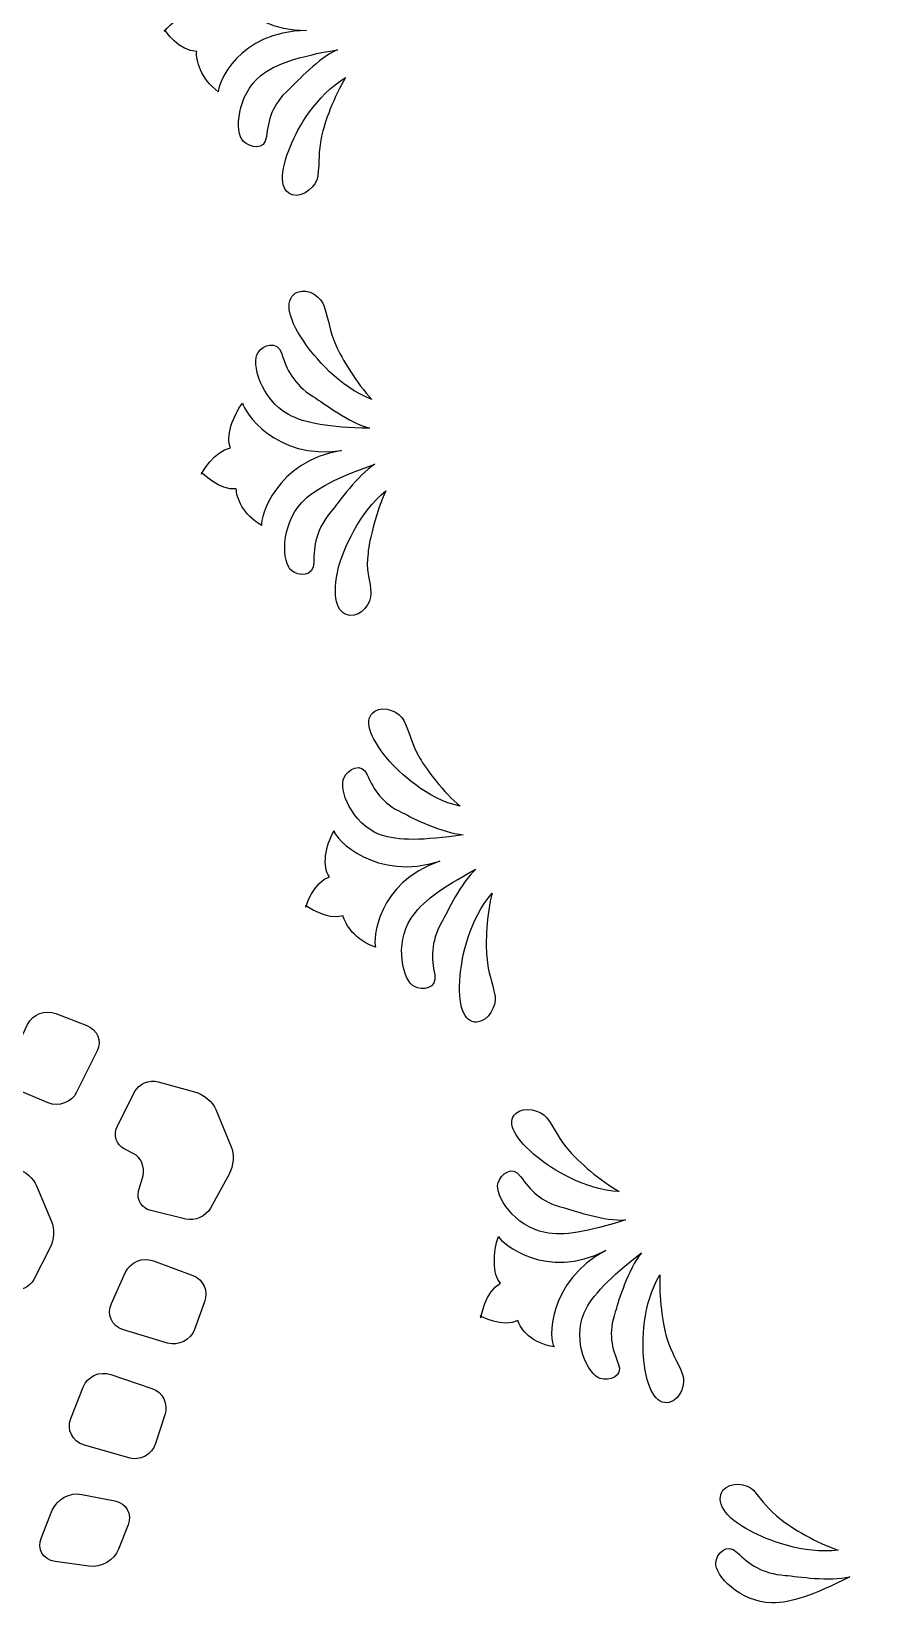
# Model space of a CAD drawing. Header units: centimetres. Extents: x -10.7 to 10.7, y -10.7 to 10.7.
# Drawn here: x -7.595 to -5.358, y -4.101 to -0.004 of the extents above; entities that cross this region are included whole.
import ezdxf

# ---------------------------------------------------------------- set-up
doc = ezdxf.new("R2010")
doc.units = ezdxf.units.CM
doc.header["$MEASUREMENT"] = 0
doc.layers.add('Camada 1', color=7, linetype='Continuous')

msp = doc.modelspace()

# ---------------------------------------------------------------- linework, layer by layer
at = {"layer": 'Camada 1'}
for points, knots in [([(-10.74208, 0), (-10.74208, 5.9327), (-5.9327, 10.74208), (0, 10.74208), (0, 10.74208), (5.9327, 10.74208), (10.74208, 5.9327), (10.74208, 0), (10.74208, 0), (10.74208, -5.9327), (5.9327, -10.74208), (0, -10.74208), (0, -10.74208), (-5.9327, -10.74208), (-10.74208, -5.9327), (-10.74208, 0)], [0, 0, 0, 0, 0.2, 0.2, 0.2, 0.2, 0.4, 0.4, 0.4, 0.4, 0.6, 0.6, 0.6, 0.6, 1, 1, 1, 1]), ([(-6.87906, -0.00172), (-7.05257, -0.0004), (-7.10761, 0.14105), (-7.10658, 0.16063), (-7.10658, 0.16063), (-7.13793, 0.13203), (-7.16873, 0.08062), (-7.16037, 0.05096), (-7.16037, 0.05096), (-7.20424, 0.05162), (-7.24895, -0.00405), (-7.24895, -0.00413), (-7.24895, -0.00413), (-7.24895, -0.00413), (-7.24755, 0.00034), (-7.24755, 0.00034), (-7.24755, 0.00034), (-7.2489, 0.00026), (-7.20966, -0.05641), (-7.16452, -0.05602), (-7.16452, -0.05602), (-7.16751, -0.07832), (-7.15391, -0.12643), (-7.10885, -0.16098), (-7.10885, -0.16098), (-7.1092, -0.141), (-7.05713, -0.0023), (-6.87906, -0.00172)], [0, 0, 0, 0, 0.125, 0.125, 0.125, 0.125, 0.25, 0.25, 0.25, 0.25, 0.375, 0.375, 0.375, 0.375, 0.5, 0.5, 0.5, 0.5, 0.625, 0.625, 0.625, 0.625, 0.75, 0.75, 0.75, 0.75, 1, 1, 1, 1]), ([(-6.79828, -0.05141), (-6.90099, -0.06908), (-6.95989, -0.08856), (-6.9978, -0.11888), (-6.9978, -0.11888), (-7.06003, -0.1687), (-7.06662, -0.26607), (-7.04267, -0.29009), (-7.04267, -0.29009), (-7.02648, -0.30639), (-6.98719, -0.31573), (-6.98287, -0.27768), (-6.98287, -0.27768), (-6.97819, -0.23437), (-6.96895, -0.19529), (-6.92511, -0.15515), (-6.92511, -0.15515), (-6.90002, -0.13211), (-6.84834, -0.07355), (-6.79828, -0.05141)], [0, 0, 0, 0, 0.1666667, 0.1666667, 0.1666667, 0.1666667, 0.3333333, 0.3333333, 0.3333333, 0.3333333, 0.5, 0.5, 0.5, 0.5, 0.6666667, 0.6666667, 0.6666667, 0.6666667, 1, 1, 1, 1]), ([(-6.77672, -0.12412), (-6.85366, -0.16955), (-6.90224, -0.2576), (-6.91991, -0.30062), (-6.91991, -0.30062), (-6.94936, -0.37182), (-6.94856, -0.42011), (-6.91483, -0.42942), (-6.91483, -0.42942), (-6.88559, -0.43754), (-6.85302, -0.40571), (-6.84958, -0.38185), (-6.84958, -0.38185), (-6.84376, -0.33883), (-6.84921, -0.32176), (-6.8395, -0.27615), (-6.8395, -0.27615), (-6.83284, -0.24492), (-6.80649, -0.17037), (-6.77672, -0.12412)], [0, 0, 0, 0, 0.1666667, 0.1666667, 0.1666667, 0.1666667, 0.3333333, 0.3333333, 0.3333333, 0.3333333, 0.5, 0.5, 0.5, 0.5, 0.6666667, 0.6666667, 0.6666667, 0.6666667, 1, 1, 1, 1]), ([(-6.80146, -0.82262), (-6.82019, -0.77965), (-6.81908, -0.76142), (-6.8325, -0.72041), (-6.8325, -0.72041), (-6.83837, -0.69697), (-6.87385, -0.67096), (-6.90201, -0.68271), (-6.90201, -0.68271), (-6.93522, -0.69763), (-6.93133, -0.74539), (-6.88582, -0.81095), (-6.88582, -0.81095), (-6.85965, -0.85061), (-6.7938, -0.92935), (-6.70852, -0.96229), (-6.70852, -0.96229), (-6.7474, -0.92149), (-6.78868, -0.85217), (-6.80146, -0.82262)], [0, 0, 0, 0, 0.1666667, 0.1666667, 0.1666667, 0.1666667, 0.3333333, 0.3333333, 0.3333333, 0.3333333, 0.5, 0.5, 0.5, 0.5, 0.6666667, 0.6666667, 0.6666667, 0.6666667, 1, 1, 1, 1]), ([(-6.86141, -0.95462), (-6.91292, -0.92179), (-6.92999, -0.88461), (-6.94333, -0.84278), (-6.94333, -0.84278), (-6.95537, -0.80637), (-6.99217, -0.82138), (-7.00482, -0.84003), (-7.00482, -0.84003), (-7.02347, -0.86728), (-6.99736, -0.96195), (-6.92576, -1.00151), (-6.92576, -1.00151), (-6.88224, -1.0253), (-6.82011, -1.03538), (-6.71499, -1.0372), (-6.71499, -1.0372), (-6.76905, -1.02261), (-6.83194, -0.97367), (-6.86141, -0.95462)], [0, 0, 0, 0, 0.1666667, 0.1666667, 0.1666667, 0.1666667, 0.3333333, 0.3333333, 0.3333333, 0.3333333, 0.5, 0.5, 0.5, 0.5, 0.6666667, 0.6666667, 0.6666667, 0.6666667, 1, 1, 1, 1]), ([(-6.78791, -1.09535), (-6.95955, -1.12149), (-7.04239, -0.99153), (-7.04543, -0.97205), (-7.04543, -0.97205), (-7.07046, -1.00515), (-7.09033, -1.06084), (-7.07628, -1.08857), (-7.07628, -1.08857), (-7.11965, -1.09487), (-7.15248, -1.15683), (-7.15243, -1.15683), (-7.15243, -1.15683), (-7.15243, -1.15683), (-7.15217, -1.15188), (-7.15217, -1.15188), (-7.15217, -1.15188), (-7.15214, -1.15199), (-7.10462, -1.20223), (-7.06142, -1.19477), (-7.06142, -1.19477), (-7.06211, -1.21744), (-7.04367, -1.26335), (-6.9958, -1.29028), (-6.9958, -1.29028), (-6.99876, -1.27093), (-6.95928, -1.12355), (-6.78791, -1.09535)], [0, 0, 0, 0, 0.125, 0.125, 0.125, 0.125, 0.25, 0.25, 0.25, 0.25, 0.375, 0.375, 0.375, 0.375, 0.5, 0.5, 0.5, 0.5, 0.625, 0.625, 0.625, 0.625, 0.75, 0.75, 0.75, 0.75, 1, 1, 1, 1]), ([(-6.70047, -1.13128), (-6.80006, -1.16565), (-6.85615, -1.19444), (-6.89044, -1.23055), (-6.89044, -1.23055), (-6.94677, -1.29064), (-6.94328, -1.38867), (-6.91724, -1.40891), (-6.91724, -1.40891), (-6.89962, -1.42246), (-6.86001, -1.42568), (-6.85959, -1.3869), (-6.85959, -1.3869), (-6.85943, -1.34298), (-6.85432, -1.3025), (-6.81519, -1.25538), (-6.81519, -1.25538), (-6.79278, -1.22793), (-6.74762, -1.16171), (-6.70047, -1.13128)], [0, 0, 0, 0, 0.1666667, 0.1666667, 0.1666667, 0.1666667, 0.3333333, 0.3333333, 0.3333333, 0.3333333, 0.5, 0.5, 0.5, 0.5, 0.6666667, 0.6666667, 0.6666667, 0.6666667, 1, 1, 1, 1]), ([(-6.67187, -1.20052), (-6.74315, -1.25828), (-6.78223, -1.35379), (-6.7953, -1.39949), (-6.7953, -1.39949), (-6.81311, -1.47461), (-6.80043, -1.52096), (-6.7659, -1.5248), (-6.7659, -1.5248), (-6.73531, -1.52805), (-6.70944, -1.49212), (-6.71092, -1.46797), (-6.71092, -1.46797), (-6.71312, -1.42519), (-6.72486, -1.40921), (-6.71851, -1.36251), (-6.71851, -1.36251), (-6.71526, -1.3298), (-6.69666, -1.25145), (-6.67187, -1.20052)], [0, 0, 0, 0, 0.1666667, 0.1666667, 0.1666667, 0.1666667, 0.3333333, 0.3333333, 0.3333333, 0.3333333, 0.5, 0.5, 0.5, 0.5, 0.6666667, 0.6666667, 0.6666667, 0.6666667, 1, 1, 1, 1]), ([(-6.58363, -1.89672), (-6.60644, -1.85656), (-6.60644, -1.83841), (-6.62488, -1.79896), (-6.62488, -1.79896), (-6.63533, -1.77758), (-6.67581, -1.75753), (-6.70113, -1.77451), (-6.70113, -1.77451), (-6.73047, -1.79375), (-6.71677, -1.83992), (-6.66742, -1.89865), (-6.66742, -1.89865), (-6.63765, -1.93426), (-6.56508, -2.00303), (-6.47851, -2.022), (-6.47851, -2.022), (-6.52052, -1.98744), (-6.56807, -1.92421), (-6.58363, -1.89672)], [0, 0, 0, 0, 0.1666667, 0.1666667, 0.1666667, 0.1666667, 0.3333333, 0.3333333, 0.3333333, 0.3333333, 0.5, 0.5, 0.5, 0.5, 0.6666667, 0.6666667, 0.6666667, 0.6666667, 1, 1, 1, 1]), ([(-6.62879, -2.03914), (-6.68253, -2.01393), (-6.70303, -1.98001), (-6.72039, -1.93987), (-6.72039, -1.93987), (-6.73597, -1.90508), (-6.77042, -1.92632), (-6.78093, -1.94715), (-6.78093, -1.94715), (-6.79641, -1.97729), (-6.76135, -2.06775), (-6.68679, -2.09611), (-6.68679, -2.09611), (-6.63877, -2.11262), (-6.57524, -2.11188), (-6.4706, -2.09611), (-6.4706, -2.09611), (-6.52724, -2.09116), (-6.59982, -2.05407), (-6.62879, -2.03914)], [0, 0, 0, 0, 0.1666667, 0.1666667, 0.1666667, 0.1666667, 0.3333333, 0.3333333, 0.3333333, 0.3333333, 0.5, 0.5, 0.5, 0.5, 0.6666667, 0.6666667, 0.6666667, 0.6666667, 1, 1, 1, 1]), ([(-6.53145, -2.1649), (-6.69605, -2.21898), (-6.80625, -2.10637), (-6.80696, -2.08605), (-6.80696, -2.08605), (-6.82977, -2.12394), (-6.83874, -2.1813), (-6.81881, -2.20575), (-6.81881, -2.20575), (-6.86061, -2.21906), (-6.88093, -2.2851), (-6.88083, -2.2852), (-6.88083, -2.2852), (-6.88083, -2.2852), (-6.88149, -2.28017), (-6.88149, -2.28017), (-6.88149, -2.28017), (-6.88149, -2.28043), (-6.8245, -2.32158), (-6.78296, -2.30732), (-6.78296, -2.30732), (-6.77934, -2.32941), (-6.75195, -2.37103), (-6.69911, -2.38942), (-6.69911, -2.38942), (-6.70589, -2.37104), (-6.69573, -2.22086), (-6.53145, -2.1649)], [0, 0, 0, 0, 0.125, 0.125, 0.125, 0.125, 0.25, 0.25, 0.25, 0.25, 0.375, 0.375, 0.375, 0.375, 0.5, 0.5, 0.5, 0.5, 0.625, 0.625, 0.625, 0.625, 0.75, 0.75, 0.75, 0.75, 1, 1, 1, 1]), ([(-6.43747, -2.18567), (-6.52944, -2.23552), (-6.57952, -2.27272), (-6.6063, -2.31394), (-6.6063, -2.31394), (-6.65046, -2.38159), (-6.62752, -2.47655), (-6.59781, -2.49174), (-6.59781, -2.49174), (-6.57757, -2.50238), (-6.53759, -2.49865), (-6.54473, -2.46105), (-6.54473, -2.46105), (-6.55341, -2.41806), (-6.55621, -2.37786), (-6.52676, -2.32503), (-6.52676, -2.32503), (-6.50991, -2.29481), (-6.47822, -2.223), (-6.43747, -2.18567)], [0, 0, 0, 0, 0.1666667, 0.1666667, 0.1666667, 0.1666667, 0.3333333, 0.3333333, 0.3333333, 0.3333333, 0.5, 0.5, 0.5, 0.5, 0.6666667, 0.6666667, 0.6666667, 0.6666667, 1, 1, 1, 1]), ([(-6.39527, -2.24856), (-6.4547, -2.31643), (-6.47457, -2.4157), (-6.47838, -2.46271), (-6.47838, -2.46271), (-6.48494, -2.54034), (-6.46981, -2.58603), (-6.4352, -2.58429), (-6.4352, -2.58429), (-6.40504, -2.58268), (-6.38366, -2.54201), (-6.38763, -2.51785), (-6.38763, -2.51785), (-6.39485, -2.47525), (-6.40528, -2.46009), (-6.40941, -2.41366), (-6.40941, -2.41366), (-6.41255, -2.38186), (-6.40985, -2.30174), (-6.39527, -2.24856)], [0, 0, 0, 0, 0.1666667, 0.1666667, 0.1666667, 0.1666667, 0.3333333, 0.3333333, 0.3333333, 0.3333333, 0.5, 0.5, 0.5, 0.5, 0.6666667, 0.6666667, 0.6666667, 0.6666667, 1, 1, 1, 1]), ([(-7.53139, -2.56188), (-7.55909, -2.55108), (-7.5924, -2.56368), (-7.60534, -2.5908), (-7.60534, -2.5908), (-7.60534, -2.5908), (-7.65286, -2.69277), (-7.65286, -2.69277), (-7.65286, -2.69277), (-7.66458, -2.71978), (-7.65122, -2.7519), (-7.62352, -2.76384), (-7.62352, -2.76384), (-7.62352, -2.76384), (-7.55132, -2.79453), (-7.55132, -2.79453), (-7.55132, -2.79453), (-7.52375, -2.8062), (-7.49049, -2.79331), (-7.4774, -2.76672), (-7.4774, -2.76672), (-7.4774, -2.76672), (-7.42385, -2.65946), (-7.42385, -2.65946), (-7.42385, -2.65946), (-7.41033, -2.63324), (-7.42343, -2.60384), (-7.45116, -2.59323), (-7.45116, -2.59323), (-7.45116, -2.59323), (-7.53139, -2.56188), (-7.53139, -2.56188)], [0, 0, 0, 0, 0.1111111, 0.1111111, 0.1111111, 0.1111111, 0.2222222, 0.2222222, 0.2222222, 0.2222222, 0.3333333, 0.3333333, 0.3333333, 0.3333333, 0.4444444, 0.4444444, 0.4444444, 0.4444444, 0.5555556, 0.5555556, 0.5555556, 0.5555556, 0.6666667, 0.6666667, 0.6666667, 0.6666667, 0.7777778, 0.7777778, 0.7777778, 0.7777778, 1, 1, 1, 1]), ([(-7.37169, -2.85668), (-7.38233, -2.87795), (-7.37402, -2.90425), (-7.35365, -2.91441), (-7.35365, -2.91441), (-7.35365, -2.91441), (-7.32981, -2.92618), (-7.32981, -2.92618), (-7.32981, -2.92618), (-7.30928, -2.93642), (-7.29893, -2.96272), (-7.30438, -2.98426), (-7.30438, -2.98426), (-7.30438, -2.98426), (-7.31592, -3.02474), (-7.31592, -3.02474), (-7.31592, -3.02474), (-7.32216, -3.04657), (-7.30766, -3.06961), (-7.28401, -3.07541), (-7.28401, -3.07541), (-7.28401, -3.07541), (-7.1927, -3.09742), (-7.1927, -3.09742), (-7.1927, -3.09742), (-7.16899, -3.10321), (-7.14044, -3.09009), (-7.12901, -3.06895), (-7.12901, -3.06895), (-7.12901, -3.06895), (-7.0803, -2.98031), (-7.0803, -2.98031), (-7.0803, -2.98031), (-7.06871, -2.95925), (-7.06617, -2.92716), (-7.07461, -2.90879), (-7.07461, -2.90879), (-7.07461, -2.90879), (-7.11491, -2.81177), (-7.11491, -2.81177), (-7.11491, -2.81177), (-7.12227, -2.79293), (-7.14727, -2.77214), (-7.17042, -2.76589), (-7.17042, -2.76589), (-7.17042, -2.76589), (-7.26469, -2.73967), (-7.26469, -2.73967), (-7.26469, -2.73967), (-7.28797, -2.73316), (-7.31586, -2.7448), (-7.32644, -2.76608), (-7.32644, -2.76608), (-7.32644, -2.76608), (-7.37169, -2.85668), (-7.37169, -2.85668)], [0, 0, 0, 0, 0.0666667, 0.0666667, 0.0666667, 0.0666667, 0.1333333, 0.1333333, 0.1333333, 0.1333333, 0.2, 0.2, 0.2, 0.2, 0.2666667, 0.2666667, 0.2666667, 0.2666667, 0.3333333, 0.3333333, 0.3333333, 0.3333333, 0.4, 0.4, 0.4, 0.4, 0.4666667, 0.4666667, 0.4666667, 0.4666667, 0.5333333, 0.5333333, 0.5333333, 0.5333333, 0.6, 0.6, 0.6, 0.6, 0.6666667, 0.6666667, 0.6666667, 0.6666667, 0.7333333, 0.7333333, 0.7333333, 0.7333333, 0.8, 0.8, 0.8, 0.8, 0.8666667, 0.8666667, 0.8666667, 0.8666667, 1, 1, 1, 1]), ([(-6.1931, -2.92158), (-6.22374, -2.88626), (-6.22734, -2.8685), (-6.25308, -2.8339), (-6.25308, -2.8339), (-6.26776, -2.81424), (-6.3119, -2.80144), (-6.33386, -2.82207), (-6.33386, -2.82207), (-6.35929, -2.84578), (-6.33669, -2.88851), (-6.27626, -2.93708), (-6.27626, -2.93708), (-6.23969, -2.96685), (-6.15421, -3.02143), (-6.06414, -3.02564), (-6.06414, -3.02564), (-6.1127, -2.99911), (-6.17217, -2.94574), (-6.1931, -2.92158)], [0, 0, 0, 0, 0.1666667, 0.1666667, 0.1666667, 0.1666667, 0.3333333, 0.3333333, 0.3333333, 0.3333333, 0.5, 0.5, 0.5, 0.5, 0.6666667, 0.6666667, 0.6666667, 0.6666667, 1, 1, 1, 1]), ([(-7.81375, -3.04834), (-7.8229, -3.06853), (-7.81486, -3.0935), (-7.79608, -3.1034), (-7.79608, -3.1034), (-7.79608, -3.1034), (-7.77438, -3.11515), (-7.77438, -3.11515), (-7.77438, -3.11515), (-7.75554, -3.12491), (-7.74546, -3.15039), (-7.75012, -3.17077), (-7.75012, -3.17077), (-7.75012, -3.17077), (-7.75972, -3.20884), (-7.75972, -3.20884), (-7.75972, -3.20884), (-7.76499, -3.22916), (-7.75131, -3.25115), (-7.72966, -3.25729), (-7.72966, -3.25729), (-7.72966, -3.25729), (-7.64621, -3.28015), (-7.64621, -3.28015), (-7.64621, -3.28015), (-7.62451, -3.28608), (-7.59869, -3.27438), (-7.58877, -3.25451), (-7.58877, -3.25451), (-7.58877, -3.25451), (-7.54641, -3.17159), (-7.54641, -3.17159), (-7.54641, -3.17159), (-7.53638, -3.15209), (-7.53479, -3.12137), (-7.54294, -3.10367), (-7.54294, -3.10367), (-7.54294, -3.10367), (-7.58165, -3.01075), (-7.58165, -3.01075), (-7.58165, -3.01075), (-7.58864, -2.99255), (-7.61171, -2.97233), (-7.63266, -2.96609), (-7.63266, -2.96609), (-7.63266, -2.96609), (-7.71883, -2.93931), (-7.71883, -2.93931), (-7.71883, -2.93931), (-7.74002, -2.93256), (-7.76505, -2.94323), (-7.77426, -2.96336), (-7.77426, -2.96336), (-7.77426, -2.96336), (-7.81375, -3.04834), (-7.81375, -3.04834)], [0, 0, 0, 0, 0.0666667, 0.0666667, 0.0666667, 0.0666667, 0.1333333, 0.1333333, 0.1333333, 0.1333333, 0.2, 0.2, 0.2, 0.2, 0.2666667, 0.2666667, 0.2666667, 0.2666667, 0.3333333, 0.3333333, 0.3333333, 0.3333333, 0.4, 0.4, 0.4, 0.4, 0.4666667, 0.4666667, 0.4666667, 0.4666667, 0.5333333, 0.5333333, 0.5333333, 0.5333333, 0.6, 0.6, 0.6, 0.6, 0.6666667, 0.6666667, 0.6666667, 0.6666667, 0.7333333, 0.7333333, 0.7333333, 0.7333333, 0.8, 0.8, 0.8, 0.8, 0.8666667, 0.8666667, 0.8666667, 0.8666667, 1, 1, 1, 1]), ([(-6.21051, -3.06731), (-6.2689, -3.0522), (-6.29592, -3.02244), (-6.321, -2.98627), (-6.321, -2.98627), (-6.34315, -2.95497), (-6.37341, -2.98122), (-6.37995, -3.00312), (-6.37995, -3.00312), (-6.38942, -3.03553), (-6.33672, -3.11758), (-6.25742, -3.13263), (-6.25742, -3.13263), (-6.20919, -3.1416), (-6.14754, -3.13157), (-6.048, -3.0995), (-6.048, -3.0995), (-6.10309, -3.1034), (-6.17712, -3.0762), (-6.21051, -3.06731)], [0, 0, 0, 0, 0.1666667, 0.1666667, 0.1666667, 0.1666667, 0.3333333, 0.3333333, 0.3333333, 0.3333333, 0.5, 0.5, 0.5, 0.5, 0.6666667, 0.6666667, 0.6666667, 0.6666667, 1, 1, 1, 1]), ([(-6.09949, -3.17886), (-6.25353, -3.2589), (-6.37034, -3.1605), (-6.37897, -3.14285), (-6.37897, -3.14285), (-6.39278, -3.18262), (-6.39503, -3.2422), (-6.37341, -3.26451), (-6.37341, -3.26451), (-6.41246, -3.28457), (-6.42506, -3.35444), (-6.42506, -3.35444), (-6.42506, -3.35444), (-6.42506, -3.35444), (-6.42607, -3.34973), (-6.42607, -3.34973), (-6.42607, -3.34973), (-6.42602, -3.34973), (-6.36659, -3.38212), (-6.32796, -3.3615), (-6.32796, -3.3615), (-6.32174, -3.38349), (-6.29166, -3.42212), (-6.23393, -3.43024), (-6.23393, -3.43024), (-6.2479, -3.41551), (-6.25218, -3.26049), (-6.09949, -3.17886)], [0, 0, 0, 0, 0.125, 0.125, 0.125, 0.125, 0.25, 0.25, 0.25, 0.25, 0.375, 0.375, 0.375, 0.375, 0.5, 0.5, 0.5, 0.5, 0.625, 0.625, 0.625, 0.625, 0.75, 0.75, 0.75, 0.75, 1, 1, 1, 1]), ([(-7.38688, -3.3175), (-7.39934, -3.34528), (-7.38619, -3.37597), (-7.35788, -3.38531), (-7.35788, -3.38531), (-7.35788, -3.38531), (-7.24078, -3.42037), (-7.24078, -3.42037), (-7.24078, -3.42037), (-7.2117, -3.42868), (-7.18008, -3.41254), (-7.17032, -3.38505), (-7.17032, -3.38505), (-7.17032, -3.38505), (-7.14463, -3.313), (-7.14463, -3.313), (-7.14463, -3.313), (-7.13394, -3.28511), (-7.14704, -3.25442), (-7.1744, -3.24437), (-7.1744, -3.24437), (-7.1744, -3.24437), (-7.27756, -3.20601), (-7.27756, -3.20601), (-7.27756, -3.20601), (-7.30513, -3.19556), (-7.33804, -3.20929), (-7.35061, -3.23699), (-7.35061, -3.23699), (-7.35061, -3.23699), (-7.38688, -3.3175), (-7.38688, -3.3175)], [0, 0, 0, 0, 0.1111111, 0.1111111, 0.1111111, 0.1111111, 0.2222222, 0.2222222, 0.2222222, 0.2222222, 0.3333333, 0.3333333, 0.3333333, 0.3333333, 0.4444444, 0.4444444, 0.4444444, 0.4444444, 0.5555556, 0.5555556, 0.5555556, 0.5555556, 0.6666667, 0.6666667, 0.6666667, 0.6666667, 0.7777778, 0.7777778, 0.7777778, 0.7777778, 1, 1, 1, 1]), ([(-6.00631, -3.18558), (-6.09002, -3.25011), (-6.13458, -3.29583), (-6.15583, -3.34137), (-6.15583, -3.34137), (-6.18689, -3.41461), (-6.14628, -3.50295), (-6.11358, -3.51279), (-6.11358, -3.51279), (-6.09151, -3.51954), (-6.05238, -3.50924), (-6.06667, -3.4739), (-6.06667, -3.4739), (-6.08331, -3.43376), (-6.0939, -3.3949), (-6.07442, -3.33902), (-6.07442, -3.33902), (-6.06499, -3.3079), (-6.04221, -3.2298), (-6.00631, -3.18558)], [0, 0, 0, 0, 0.1666667, 0.1666667, 0.1666667, 0.1666667, 0.3333333, 0.3333333, 0.3333333, 0.3333333, 0.5, 0.5, 0.5, 0.5, 0.6666667, 0.6666667, 0.6666667, 0.6666667, 1, 1, 1, 1]), ([(-5.95813, -3.2422), (-6.00427, -3.31832), (-6.00517, -3.41833), (-6.00007, -3.46466), (-6.00007, -3.46466), (-5.99213, -3.5406), (-5.96843, -3.58256), (-5.93411, -3.57494), (-5.93411, -3.57494), (-5.90434, -3.56833), (-5.89072, -3.52525), (-5.89913, -3.50258), (-5.89913, -3.50258), (-5.91448, -3.46236), (-5.92776, -3.44948), (-5.94072, -3.40516), (-5.94072, -3.40516), (-5.94987, -3.37495), (-5.9622, -3.29671), (-5.95813, -3.2422)], [0, 0, 0, 0, 0.1666667, 0.1666667, 0.1666667, 0.1666667, 0.3333333, 0.3333333, 0.3333333, 0.3333333, 0.5, 0.5, 0.5, 0.5, 0.6666667, 0.6666667, 0.6666667, 0.6666667, 1, 1, 1, 1]), ([(-7.49268, -3.6172), (-7.50369, -3.64575), (-7.48858, -3.67655), (-7.45929, -3.6853), (-7.45929, -3.6853), (-7.45929, -3.6853), (-7.34139, -3.71972), (-7.34139, -3.71972), (-7.34139, -3.71972), (-7.31231, -3.72803), (-7.28112, -3.71115), (-7.2717, -3.68223), (-7.2717, -3.68223), (-7.2717, -3.68223), (-7.24725, -3.60749), (-7.24725, -3.60749), (-7.24725, -3.60749), (-7.23783, -3.57905), (-7.25304, -3.54828), (-7.28143, -3.53875), (-7.28143, -3.53875), (-7.28143, -3.53875), (-7.38835, -3.50229), (-7.38835, -3.50229), (-7.38835, -3.50229), (-7.41695, -3.49221), (-7.4495, -3.50687), (-7.46061, -3.5351), (-7.46061, -3.5351), (-7.46061, -3.5351), (-7.49268, -3.6172), (-7.49268, -3.6172)], [0, 0, 0, 0, 0.1111111, 0.1111111, 0.1111111, 0.1111111, 0.2222222, 0.2222222, 0.2222222, 0.2222222, 0.3333333, 0.3333333, 0.3333333, 0.3333333, 0.4444444, 0.4444444, 0.4444444, 0.4444444, 0.5555556, 0.5555556, 0.5555556, 0.5555556, 0.6666667, 0.6666667, 0.6666667, 0.6666667, 0.7777778, 0.7777778, 0.7777778, 0.7777778, 1, 1, 1, 1]), ([(-7.46403, -3.81439), (-7.49446, -3.80854), (-7.52906, -3.82693), (-7.54079, -3.85601), (-7.54079, -3.85601), (-7.54079, -3.85601), (-7.56918, -3.9271), (-7.56918, -3.9271), (-7.56918, -3.9271), (-7.58103, -3.9566), (-7.56526, -3.98502), (-7.53328, -3.98922), (-7.53328, -3.98922), (-7.53328, -3.98922), (-7.44523, -4.00181), (-7.44523, -4.00181), (-7.44523, -4.00181), (-7.41382, -4.00631), (-7.37914, -3.98607), (-7.3681, -3.95731), (-7.3681, -3.95731), (-7.3681, -3.95731), (-7.34333, -3.89362), (-7.34333, -3.89362), (-7.34333, -3.89362), (-7.33269, -3.86523), (-7.3478, -3.83748), (-7.37754, -3.83139), (-7.37754, -3.83139), (-7.37754, -3.83139), (-7.46403, -3.81439), (-7.46403, -3.81439)], [0, 0, 0, 0, 0.1111111, 0.1111111, 0.1111111, 0.1111111, 0.2222222, 0.2222222, 0.2222222, 0.2222222, 0.3333333, 0.3333333, 0.3333333, 0.3333333, 0.4444444, 0.4444444, 0.4444444, 0.4444444, 0.5555556, 0.5555556, 0.5555556, 0.5555556, 0.6666667, 0.6666667, 0.6666667, 0.6666667, 0.7777778, 0.7777778, 0.7777778, 0.7777778, 1, 1, 1, 1]), ([(-5.64184, -3.88083), (-5.67872, -3.8517), (-5.68679, -3.83643), (-5.71489, -3.80378), (-5.71489, -3.80378), (-5.73111, -3.78608), (-5.77495, -3.77954), (-5.794, -3.80386), (-5.794, -3.80386), (-5.81406, -3.83087), (-5.79284, -3.87448), (-5.72193, -3.9103), (-5.72193, -3.9103), (-5.67991, -3.93305), (-5.58448, -3.97123), (-5.49381, -3.95983), (-5.49381, -3.95983), (-5.54717, -3.94266), (-5.61642, -3.90115), (-5.64184, -3.88083)], [0, 0, 0, 0, 0.1666667, 0.1666667, 0.1666667, 0.1666667, 0.3333333, 0.3333333, 0.3333333, 0.3333333, 0.5, 0.5, 0.5, 0.5, 0.6666667, 0.6666667, 0.6666667, 0.6666667, 1, 1, 1, 1]), ([(-5.63216, -4.02553), (-5.69317, -4.02074), (-5.72561, -3.99643), (-5.75726, -3.96581), (-5.75726, -3.96581), (-5.78523, -3.93911), (-5.8106, -3.96991), (-5.8129, -3.9924), (-5.8129, -3.9924), (-5.8165, -4.02505), (-5.74887, -4.09575), (-5.66685, -4.09686), (-5.66685, -4.09686), (-5.61706, -4.09771), (-5.55734, -4.07712), (-5.46397, -4.02905), (-5.46397, -4.02905), (-5.51823, -4.04191), (-5.59708, -4.02841), (-5.63216, -4.02553)], [0, 0, 0, 0, 0.1666667, 0.1666667, 0.1666667, 0.1666667, 0.3333333, 0.3333333, 0.3333333, 0.3333333, 0.5, 0.5, 0.5, 0.5, 0.6666667, 0.6666667, 0.6666667, 0.6666667, 1, 1, 1, 1])]:
    msp.add_open_spline(points, degree=3, knots=knots, dxfattribs=at)

doc.saveas('drawing.dxf')
